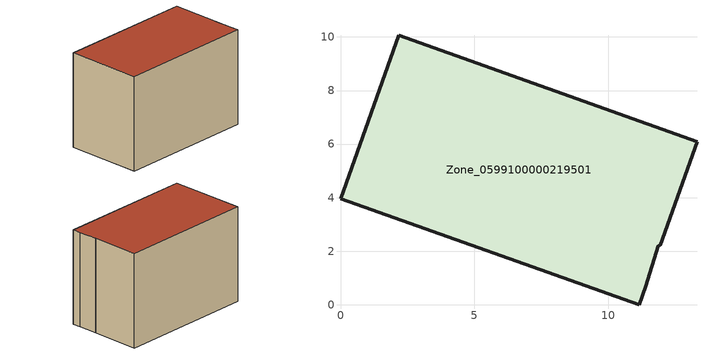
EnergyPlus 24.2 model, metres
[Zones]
Zone_0599100000219501
 floor ground (C_G): 11.87,2.21 11.4,0.7 11.15,0 0,3.97 2.17,10.06 13.31,6.09 11.94,2.22 z0.55
 wall outside (C_F): 2.17,10.06 0,3.97 11.15,0 11.4,0.7 11.87,2.21 11.94,2.22 13.31,6.09 2.17,10.06 z0.55:8.67
 roof outside (C_R): 11.4,0.7 11.87,2.21 11.94,2.22 13.31,6.09 2.17,10.06 0,3.97 11.15,0 z8.67
[BUILDING]
Pand.0599100000219501: North Axis=0; Terrain=City; Loads Convergence Tolerance Value=0.04; Temperature Convergence Tolerance Value=0.4; Solar Distribution=FullExterior; Maximum Number of Warmup Days=25; Minimum Number of Warmup Days=1
[Site:Location]
Rotterdam.The.Hague.AP_ZH_NLD Design_Conditions: Latitude=51.96; Longitude=4.45; Time Zone=1; Elevation=-4.5
[SITE:GROUNDTEMPERATURE:BUILDINGSURFACE]
18, 18, 18, 18, 18, 18, 18, 18, 18, 18, 18, 18
[MATERIAL] Thermal Absorptance=0.9; Solar Absorptance=0.7; Visible Absorptance=0.7
Name | Roughness | Thickness | Conductivity | Density | Specific Heat
G.TI.1965-1974 | MediumSmooth | 0.15 | 0.882353 | 540 | 1210
F.TI.1965-1974 | Rough | 0.3 | 0.697674 | 1920 | 840
R.TI.1965-1974 | MediumRough | 0.2 | 0.232558 | 1500 | 1000
[CONSTRUCTION]
C_G: G.TI.1965-1974
C_F: F.TI.1965-1974
C_R: R.TI.1965-1974
[ZONE]
Zone_0599100000219501: Type=1; Multiplier=1; Ceiling Height=Autocalculate; Volume=Autocalculate; Floor Area=autocalculate; Part of Total Floor Area=Yes
[ZONEINFILTRATION:DESIGNFLOWRATE]
Infil_Zone_0599100000219501: Zone or ZoneList or Space or SpaceList=Zone_0599100000219501; Schedule=AlwaysOn; Design Flow Rate Calculation Method=Flow/Area; Flow Rate per Floor Area=0.003; Constant Term Coefficient=1; Temperature Term Coefficient=0; Velocity Term Coefficient=0; Velocity Squared Term Coefficient=0
[HVACTEMPLATE:ZONE:IDEALLOADSAIRSYSTEM]
Zone_0599100000219501: Maximum Heating Supply Air Temperature=50; Minimum Cooling Supply Air Temperature=13; Maximum Heating Supply Air Humidity Ratio=0.0156; Minimum Cooling Supply Air Humidity Ratio=0.0077; Heating Limit=NoLimit; Cooling Limit=NoLimit; Dehumidification Control Type=ConstantSensibleHeatRatio; Cooling Sensible Heat Ratio=0.7; Dehumidification Setpoint=60; Humidification Control Type=None; Humidification Setpoint=30; Outdoor Air Method=None; Outdoor Air Flow Rate per Person=0.00944; Outdoor Air Flow Rate per Zone Floor Area=0; Outdoor Air Flow Rate per Zone=0; Demand Controlled Ventilation Type=None; Outdoor Air Economizer Type=NoEconomizer; Heat Recovery Type=None; Sensible Heat Recovery Effectiveness=0.7; Latent Heat Recovery Effectiveness=0.65
[ZONECONTROL:THERMOSTAT]
ThermostatControl_Zone_0599100000219501: Zone or ZoneList=Zone_0599100000219501; Control Type Schedule=DualSetpointControlType; Control 1=Thermostat_Zone_0599100000219501; Temperature Difference Between Cutout And Setpoint=0
[THERMOSTATSETPOINT:DUALSETPOINT]
Thermostat_Zone_0599100000219501: Heating Setpoint Temperature Schedule=HeatingSetpoint_Zone_0599100000219501; Cooling Setpoint Temperature Schedule=CoolingSetpoint_Zone_0599100000219501
[SCHEDULE:COMPACT]
HeatingSetpoint_Zone_0599100000219501: Through: 12/31, For: AllDays, Until: 24:00, 21
CoolingSetpoint_Zone_0599100000219501: Through: 12/31, For: AllDays, Until: 24:00, 24
DualSetpointControlType: Through: 12/31, For: AllDays, Until: 24:00, 4
AlwaysOn: Through: 12/31, For: AllDays, Until: 24:00, 1
